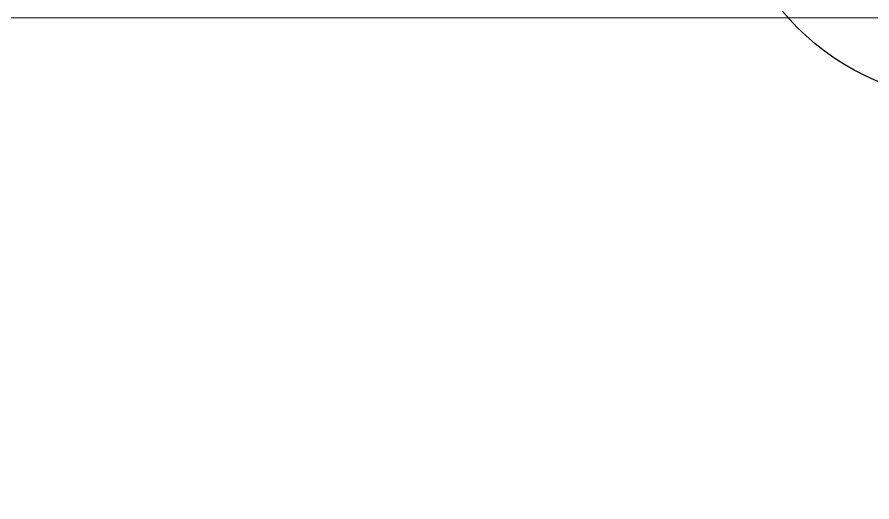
# Model space of a CAD drawing. Header units: millimetres. Extents: x 4739419 to 5837985, y 2291271 to 3446271.
# Drawn here: x 4869646 to 4870690, y 2463400 to 2463992 of the extents above; entities that cross this region are included whole.
import ezdxf

# ---------------------------------------------------------------- set-up
doc = ezdxf.new("R2010")
doc.units = ezdxf.units.MM
doc.layers.get('0').update_dxf_attribs({"color": 255})
for name, color, linetype, lineweight in [('XR-평면도$0$A-CNTL', 9, 'Continuous', 15), ('XR-평면도$0$A-ELEV-LIN3', 9, 'Continuous', 18), ('XR-평면도$0$A-XXXX-SYMB', 9, 'Continuous', 25)]:
    doc.layers.add(name, color=color, linetype=linetype, lineweight=lineweight)

# ---------------------------------------------------------------- blocks, each defined once
blk = doc.blocks.new('XR-평면도$0$무소음트렌치')
at = {"layer": 'XR-평면도$0$A-ELEV-LIN3'}
blk.add_line((0, 0), (7800, 0), dxfattribs=at)
blk = doc.blocks.new('XR-평면도$0$RAMP_내려감(기준층) (220802)')
at = {"layer": 'XR-평면도$0$A-CNTL', "ltscale": 300}
blk.add_lwpolyline([(-20700, 15000), (-20700, -15000, 0.414214), (0, -35700, 0.414214), (20700, -15000), (20700, 15000, 0.414214), (0, 35700, 0.414214)], format="xyb", close=True, dxfattribs=at)
at = {"layer": 'XR-평면도$0$A-ELEV-LIN3'}
blk.add_lwpolyline([(-19700, -15700), (-12280.1, -15700, 0.397632), (0, -27300, 0.397632), (12280.1, -15700), (19700, -15700), (19700, -34700), (-19700, -34700)], format="xyb", close=True, dxfattribs=at)
at = {"layer": 'XR-평면도$0$A-XXXX-SYMB'}
blk.add_circle((-16000, -15500), 300, dxfattribs=at)
at = {"layer": 'XR-평면도$0$A-ELEV-LIN3'}
blk.add_blockref('XR-평면도$0$무소음트렌치', (-19900, -15700), dxfattribs=at)

msp = doc.modelspace()

# ---------------------------------------------------------------- block references
msp.add_blockref('XR-평면도$0$RAMP_내려감(기준층) (220802)', (4886811.8, 2479691.2))

doc.saveas('drawing.dxf')
